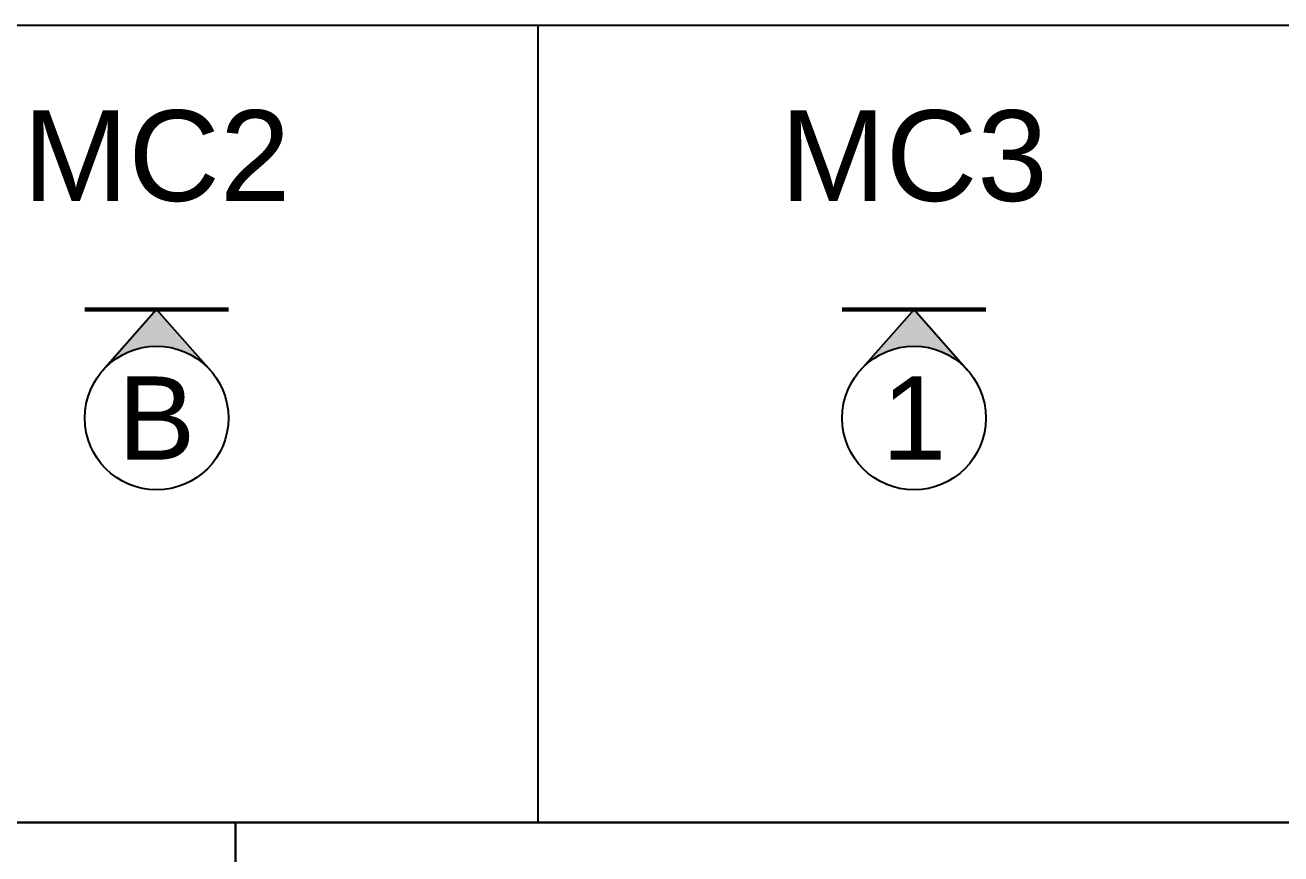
# Model space of a CAD drawing. Header units: feet. Extents: x 0 to 46220, y -100 to 29800.
# Drawn here: x 25304 to 29459, y 24189 to 26929 of the extents above; entities that cross this region are included whole.
import ezdxf
from ezdxf.enums import TextEntityAlignment as Align

# ---------------------------------------------------------------- set-up
doc = ezdxf.new("R2010")
doc.units = ezdxf.units.FT
doc.header["$MEASUREMENT"] = 0
for name, color, linetype in [('VHG-140', 140, 'Continuous'), ('VHG-Dim', 140, 'Continuous'), ('VHG-Text', 7, 'Continuous')]:
    doc.layers.add(name, color=color, linetype=linetype)
doc.styles.add('VHG-Unicode.Bold', font='arial.ttf', dxfattribs={"width": 0.8})

# ---------------------------------------------------------------- blocks, each defined once
blk = doc.blocks.new('MC3')
at = {"layer": 'VHG-Dim'}
h = blk.add_hatch(color=256, dxfattribs=at)
edge = h.paths.add_edge_path()
edge.add_line((0, -2.91038304567337e-11), (-178.1284336744575, -201.82138473753))
edge.add_ellipse((0, -359.0383165534877), major_axis=(-167.9983668566261, 167.9983668566264), ratio=0.9999999999997261, start_angle=314.99999999999574, end_angle=363.5682360119195, ccw=False)
edge.add_ellipse((0, -359.0383165534877), major_axis=(-167.9983668566301, -167.9983668566298), ratio=0.9999999999998875, start_angle=176.4317639880888, end_angle=224.9999999999997, ccw=False)
edge.add_line((178.1284336744575, -201.82138473753), (0, -2.91038304567337e-11))
for q in [(-178.1284336744575, -201.82138473753), (178.1284336744575, -201.82138473753)]:
    blk.add_line((0, -2.91038304567337e-11), q, dxfattribs=at)
at = {"layer": 'VHG-Dim', "const_width": 14.60699136000001}
blk.add_lwpolyline([(238.1500150851207, -2.91038304567337e-11), (-238.1500150851207, -2.91038304567337e-11)], dxfattribs=at)
blk.add_lwpolyline([(238.1500150851207, -2.91038304567337e-11), (-238.1500150851207, -2.91038304567337e-11)], dxfattribs=at)
at = {"layer": 'VHG-Dim'}
blk.add_circle((0, -359.0383165534877), 237.5855688651691, dxfattribs=at)
at = {"layer": 'VHG-Text', "style": 'VHG-Unicode.Bold'}
blk.add_text('1', height=275, dxfattribs=at).set_placement((0, -359.0383165534877), align=Align.MIDDLE_CENTER)
blk = doc.blocks.new('MC2')
at = {"layer": 'VHG-Dim'}
h = blk.add_hatch(color=256, dxfattribs=at)
edge = h.paths.add_edge_path()
edge.add_line((0, 0), (-178.1284336744575, -201.8213847375009))
edge.add_ellipse((0, -359.0383165534586), major_axis=(-167.9983668566261, 167.9983668566264), ratio=0.9999999999997261, start_angle=314.99999999999574, end_angle=363.5682360119195, ccw=False)
edge.add_ellipse((0, -359.0383165534586), major_axis=(-167.9983668566301, -167.9983668566298), ratio=0.9999999999998875, start_angle=176.4317639880888, end_angle=224.9999999999997, ccw=False)
edge.add_line((178.1284336744575, -201.8213847375009), (0, 0))
for q in [(-178.1284336744575, -201.8213847375009), (178.1284336744575, -201.8213847375009)]:
    blk.add_line((0, 0), q, dxfattribs=at)
at = {"layer": 'VHG-Dim', "const_width": 14.60699136000001}
blk.add_lwpolyline([(238.1500150851207, 0), (-238.1500150851207, 0)], dxfattribs=at)
blk.add_lwpolyline([(238.1500150851207, 0), (-238.1500150851207, 0)], dxfattribs=at)
at = {"layer": 'VHG-Dim'}
blk.add_circle((0, -359.0383165534586), 237.5855688651691, dxfattribs=at)
at = {"layer": 'VHG-Text', "style": 'VHG-Unicode.Bold'}
blk.add_text('B', height=275, dxfattribs=at).set_placement((0, -359.0383165534586), align=Align.MIDDLE_CENTER)

msp = doc.modelspace()

# ---------------------------------------------------------------- linework, layer by layer
at = {"layer": 'VHG-140'}
msp.add_line((27000, 26929.12979859021), (27000, 24292.50676471461), dxfattribs=at)
for points in [[(2000, 26929.12979859021), (41500, 26929.12979859021), (41500, 24292.50676471461), (2000, 24292.50676471461)], [(22000, 24292.50676471461), (26000, 24292.50676471461), (26000, 21292.50676471461), (22000, 21292.50676471461)], [(26000, 24292.50676471461), (30000, 24292.50676471461), (30000, 21292.50676471461), (26000, 21292.50676471461)]]:
    msp.add_lwpolyline(points, close=True, dxfattribs=at)

# ---------------------------------------------------------------- block references
at = {"layer": 'VHG-Text'}
for name, p in [('MC2', (25739.11726867664, 25989.02433181973)), ('MC3', (28244.88611675915, 25989.02433181973))]:
    msp.add_blockref(name, p, dxfattribs=at)

# ---------------------------------------------------------------- texts
at = {"layer": 'VHG-Text', "style": 'VHG-Unicode.Bold'}
for s, p in [('MC2', (25739.11726867664, 26347.70744470414)), ('MC3', (28244.88611675915, 26347.70744470414))]:
    msp.add_text(s, height=300, dxfattribs=at).set_placement(p, align=Align.CENTER)

doc.saveas('drawing.dxf')
